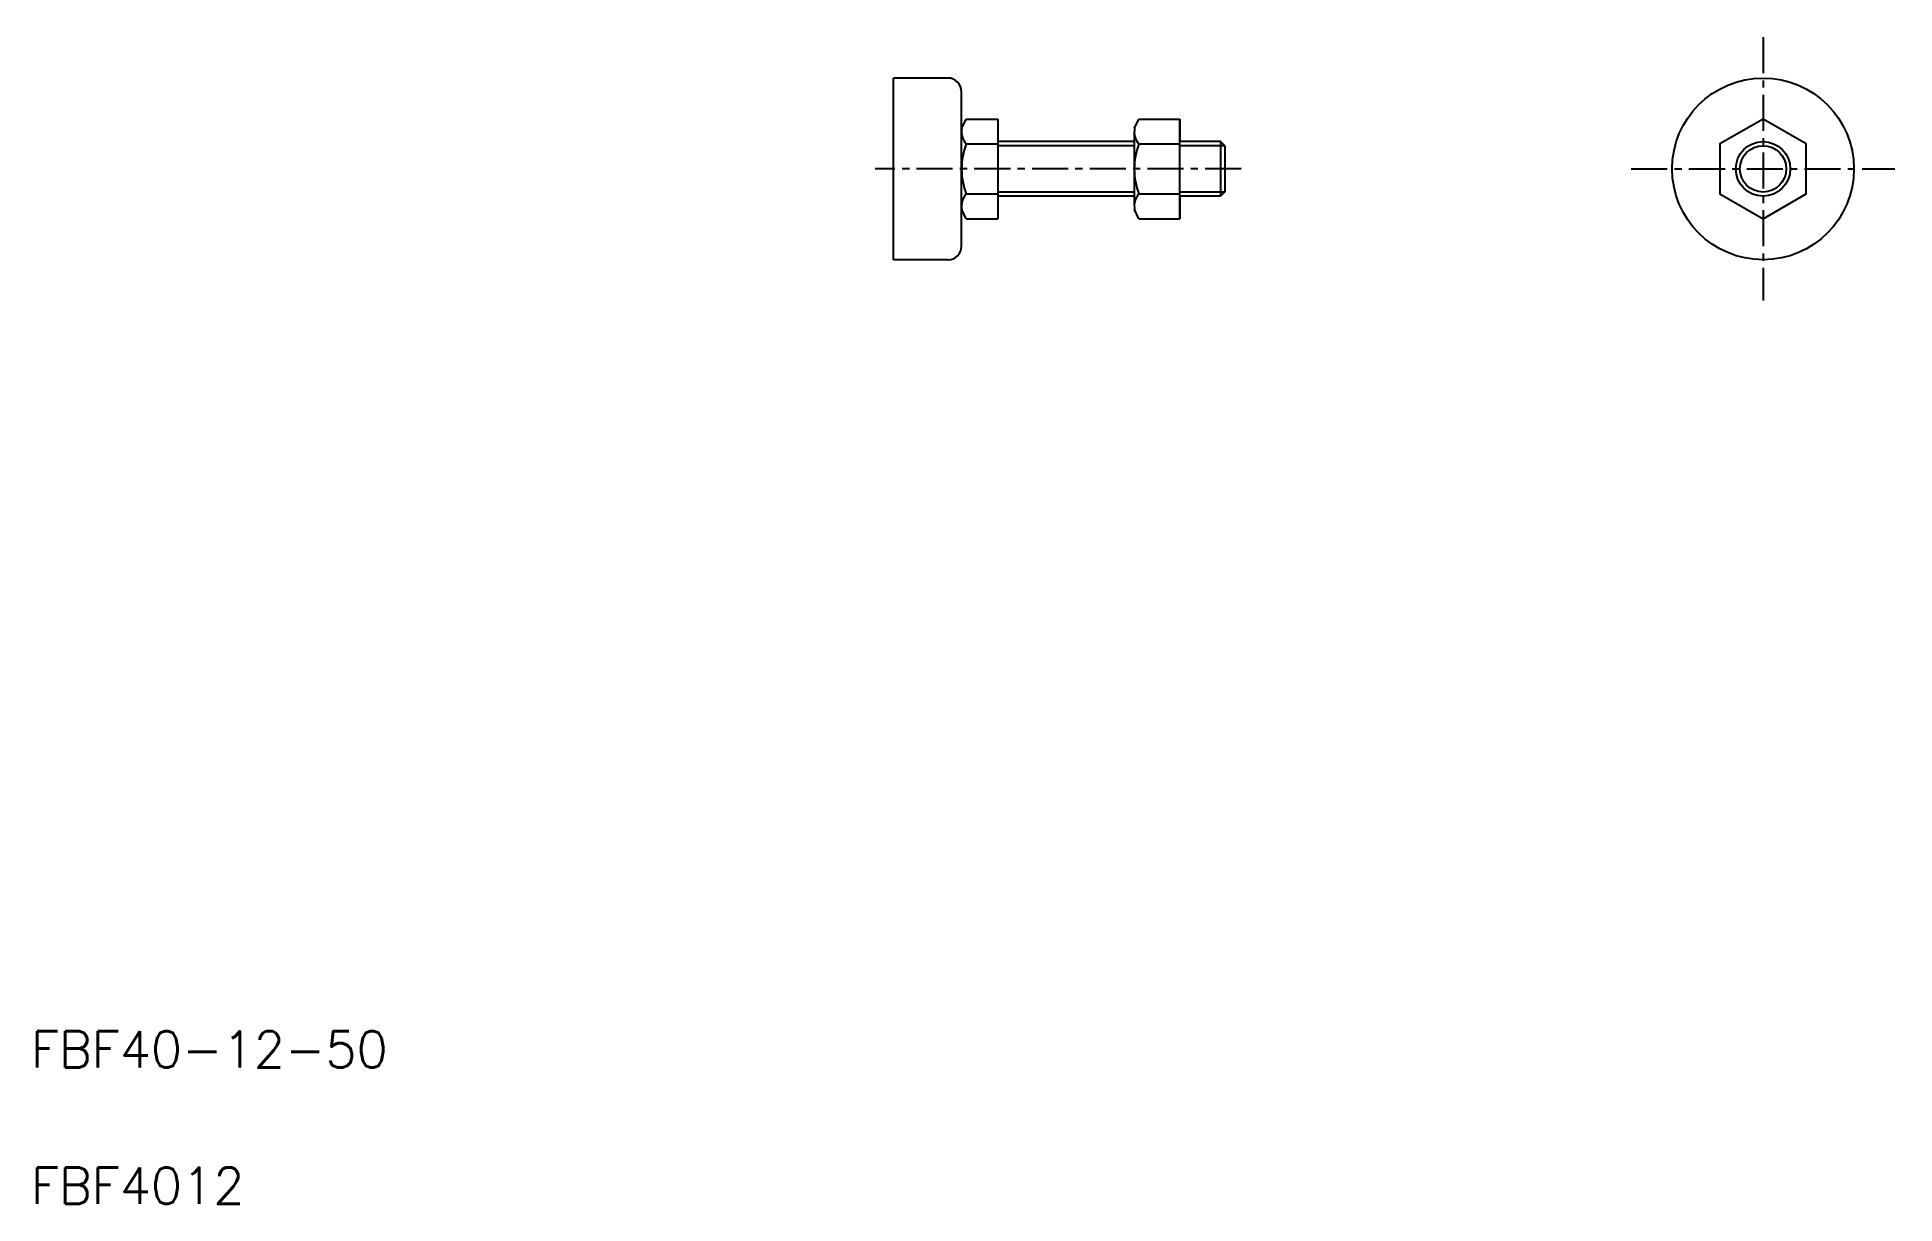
# Model space of a CAD drawing. Extents: x 21 to 430, y 20 to 277.
import ezdxf

# ---------------------------------------------------------------- set-up
doc = ezdxf.new("R2010")
doc.units = 0
doc.header["$LTSCALE"] = 0.25
doc.linetypes.add('CENTER', pattern=[50.8, 31.75, -6.35, 6.35, -6.35])
doc.layers.get('0').update_dxf_attribs({"linetype": 'CONTINUOUS'})
doc.layers.add('CENTER', color=1, linetype='CENTER')
doc.styles.get("Standard").update_dxf_attribs({"font": 'txt', "bigfont": 'BIGFONT'})

msp = doc.modelspace()

# ---------------------------------------------------------------- linework, layer by layer
at = {"linetype": 'CONTINUOUS'}
for p, q in [((209.79, 227.8), (209.79, 267.8)), ((221.79, 267.8), (209.79, 267.8)), ((224.79, 230.8), (224.79, 264.8)), ((224.85, 256.76), (225.79, 258.77)), ((225.79, 258.77), (232.79, 258.77)), ((232.79, 258.77), (232.79, 236.83)), ((262.85, 256.76), (263.79, 258.77)), ((263.79, 258.77), (272.79, 258.77)), ((272.79, 236.83), (272.79, 258.77)), ((272.79, 258.77), (272.79, 253.76)), ((262.79, 253.8), (232.79, 253.8)), ((262.79, 256.03), (262.79, 239.57)), ((281.79, 253.8), (272.79, 253.8)), ((281.79, 253.8), (272.79, 253.8)), ((281.79, 253.8), (281.79, 241.8)), ((282.79, 252.8), (281.79, 253.8)), ((225.79, 253.29), (232.79, 253.29)), ((263.79, 253.29), (272.79, 253.29)), ((282.79, 242.8), (282.79, 252.8)), ((225.79, 242.32), (232.79, 242.32)), ((262.79, 241.8), (232.79, 241.8)), ((263.79, 242.32), (272.79, 242.32)), ((281.79, 241.8), (272.79, 241.8)), ((272.79, 241.8), (272.79, 236.83)), ((281.79, 241.8), (272.94, 241.8)), ((282.79, 242.8), (281.79, 241.8)), ((225.79, 236.83), (224.85, 238.84)), ((263.79, 236.83), (262.85, 238.84)), ((225.79, 236.83), (232.79, 236.83)), ((263.79, 236.83), (272.79, 236.83)), ((221.79, 227.8), (209.79, 227.8))]:
    msp.add_line(p, q, dxfattribs=at)
at = {"color": 3, "linetype": 'CONTINUOUS'}
for p, q in [((262.79, 252.9), (232.79, 252.9)), ((282.69, 252.9), (272.79, 252.9)), ((272.79, 252.9), (272.79, 252.9)), ((282.79, 252.9), (281.79, 252.9)), ((262.79, 242.7), (232.79, 242.7)), ((282.69, 242.7), (272.79, 242.7)), ((282.79, 242.7), (272.79, 242.7))]:
    msp.add_line(p, q, dxfattribs=at)
for p, q in [((277.79, 242.7), (277.79, 242.7)), ((280.29, 242.7), (280.29, 242.7))]:
    msp.add_line(p, q)
msp.add_lwpolyline([(401.14, 236.83), (410.64, 242.32), (410.64, 253.29), (401.14, 258.77), (391.64, 253.29), (391.64, 242.32), (401.14, 236.83)])
msp.add_circle((401.14, 247.8), 20)
at = {"linetype": 'CONTINUOUS'}
msp.add_circle((401.14, 247.8), 6, dxfattribs=at)
at = {"color": 3, "linetype": 'CONTINUOUS'}
msp.add_circle((401.14, 247.8), 5.1, dxfattribs=at)
at = {"linetype": 'CONTINUOUS'}
for centre, radius, start, end in [((221.79, 264.8), 3, 0, 90), ((229.05, 256.03), 4.26, 170.068, 220.068), ((267.05, 256.03), 4.26, 170.068, 220.068), ((240.33, 247.8), 15.54, 159.334, 200.665), ((278.33, 247.8), 15.54, 159.334, 200.665), ((229.05, 239.57), 4.26, 139.932, 189.932), ((267.05, 239.57), 4.26, 139.932, 189.932), ((221.79, 230.8), 3, 270, 0)]:
    msp.add_arc(centre, radius, start, end, dxfattribs=at)
at = {"layer": 'CENTER', "color": 1, "linetype": 'CENTER'}
for p, q in [((401.14, 276.8), (401.14, 218.8)), ((286.32, 247.8), (205.79, 247.8)), ((372.14, 247.8), (430.14, 247.8))]:
    msp.add_line(p, q, dxfattribs=at)

# ---------------------------------------------------------------- texts
for s, p in [('FBF40-12-50', (20, 50)), ('FBF4012', (20, 20))]:
    msp.add_text(s, height=8).set_placement(p)

doc.saveas('drawing.dxf')
